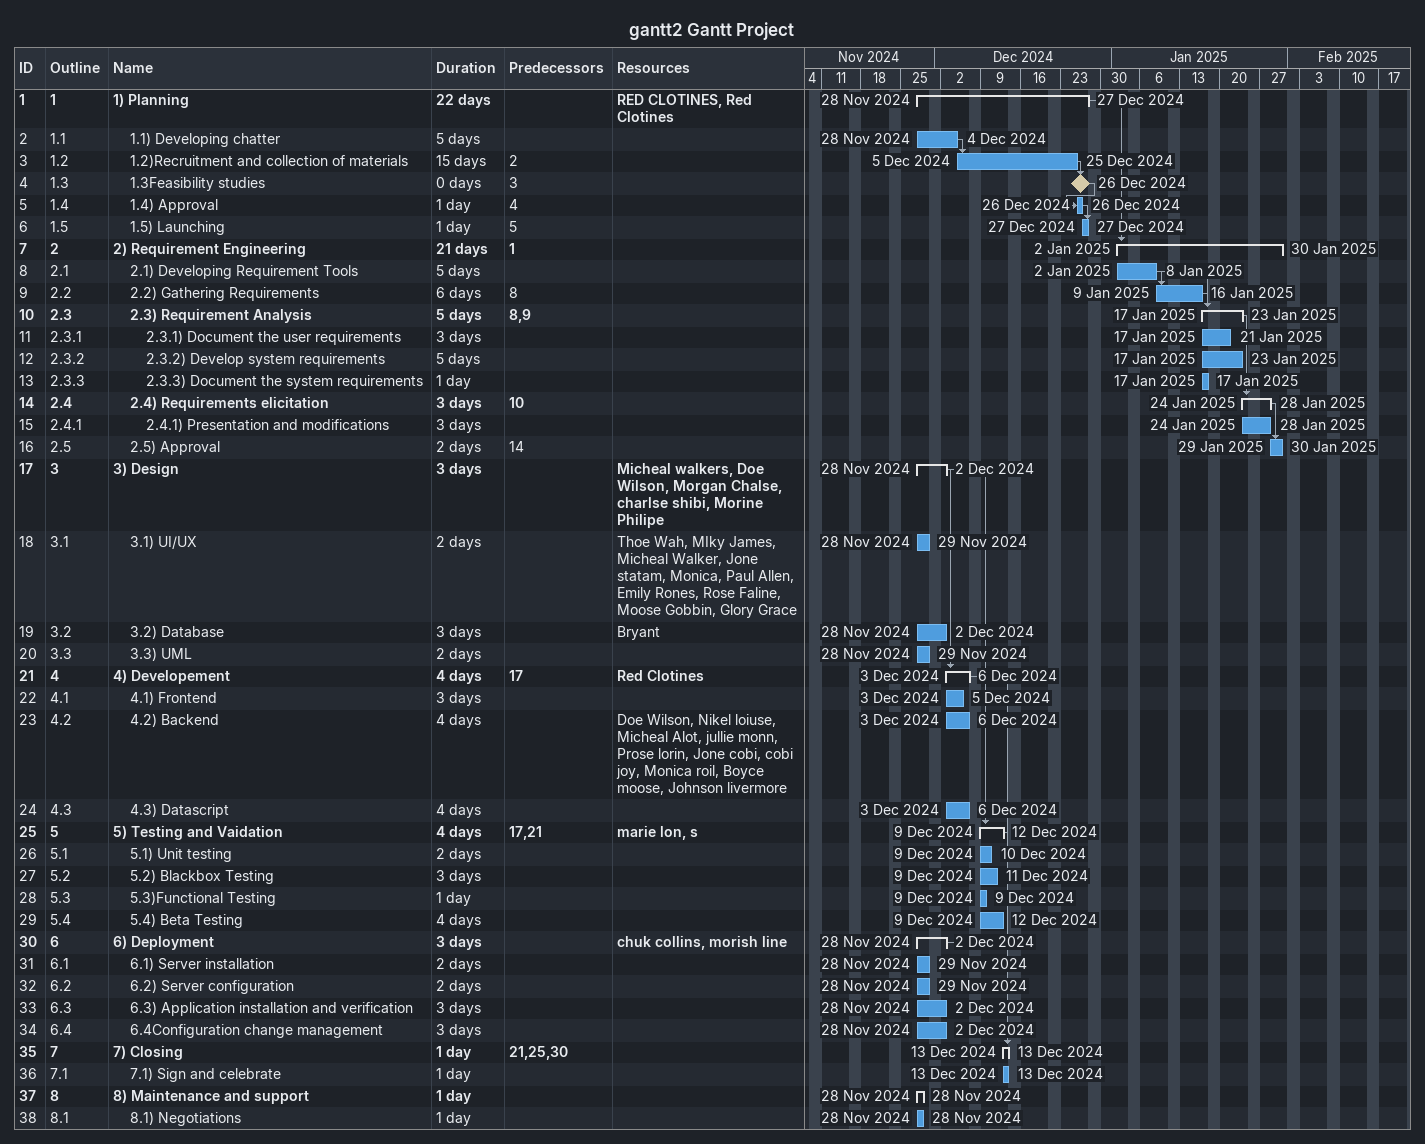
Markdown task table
gantt2 Gantt Project

| ID | WBS | Task | Duration | Start | Finish | Predecessors | Resources |
|---|---|---|---|---|---|---|---|
| 1 | 1 | **1) Planning** | 22d | 2024-11-28 | 2024-12-27 |  | RED CLOTINES, Red Clotines |
| 2 | 1.1 | 1.1) Developing chatter | 5d | 2024-11-28 | 2024-12-04 |  |  |
| 3 | 1.2 | 1.2)Recruitment and collection of materials | 15d | 2024-12-05 | 2024-12-25 | 2 |  |
| 4 | 1.3 | 1.3Feasibility studies | 0d | 2024-12-26 | 2024-12-26 | 3 |  |
| 5 | 1.4 | 1.4) Approval | 1d | 2024-12-26 | 2024-12-26 | 4 |  |
| 6 | 1.5 | 1.5) Launching | 1d | 2024-12-27 | 2024-12-27 | 5 |  |
| 7 | 2 | **2) Requirement Engineering** | 21d | 2025-01-02 | 2025-01-30 | 1 |  |
| 8 | 2.1 | 2.1) Developing Requirement Tools | 5d | 2025-01-02 | 2025-01-08 |  |  |
| 9 | 2.2 | 2.2) Gathering Requirements | 6d | 2025-01-09 | 2025-01-16 | 8 |  |
| 10 | 2.3 | **2.3) Requirement Analysis** | 5d | 2025-01-17 | 2025-01-23 | 8, 9 |  |
| 11 | 2.3.1 | 2.3.1) Document the user requirements | 3d | 2025-01-17 | 2025-01-21 |  |  |
| 12 | 2.3.2 | 2.3.2) Develop system requirements | 5d | 2025-01-17 | 2025-01-23 |  |  |
| 13 | 2.3.3 | 2.3.3) Document the system requirements | 1d | 2025-01-17 | 2025-01-17 |  |  |
| 14 | 2.4 | **2.4) Requirements elicitation** | 3d | 2025-01-24 | 2025-01-28 | 10 |  |
| 15 | 2.4.1 | 2.4.1) Presentation and modifications | 3d | 2025-01-24 | 2025-01-28 |  |  |
| 16 | 2.5 | 2.5) Approval | 2d | 2025-01-29 | 2025-01-30 | 14 |  |
| 17 | 3 | **3) Design** | 3d | 2024-11-28 | 2024-12-02 |  | Micheal walkers, Doe Wilson, Morgan Chalse, charlse shibi, Morine Philipe |
| 18 | 3.1 | 3.1) UI/UX | 2d | 2024-11-28 | 2024-11-29 |  | Thoe Wah, MIky James, Micheal Walker, Jone statam, Monica, Paul Allen, Emily Rones, Rose Faline, Moose Gobbin, Glory Grace |
| 19 | 3.2 | 3.2) Database | 3d | 2024-11-28 | 2024-12-02 |  | Bryant |
| 20 | 3.3 | 3.3) UML | 2d | 2024-11-28 | 2024-11-29 |  |  |
| 21 | 4 | **4) Developement** | 4d | 2024-12-03 | 2024-12-06 | 17 | Red Clotines |
| 22 | 4.1 | 4.1) Frontend | 3d | 2024-12-03 | 2024-12-05 |  |  |
| 23 | 4.2 | 4.2) Backend | 4d | 2024-12-03 | 2024-12-06 |  | Doe Wilson, Nikel loiuse, Micheal Alot, jullie monn, Prose lorin, Jone cobi, cobi joy, Monica roil, Boyce moose, Johnson livermore |
| 24 | 4.3 | 4.3) Datascript | 4d | 2024-12-03 | 2024-12-06 |  |  |
| 25 | 5 | **5) Testing and Vaidation** | 4d | 2024-12-09 | 2024-12-12 | 17, 21 | marie lon, s |
| 26 | 5.1 | 5.1) Unit testing | 2d | 2024-12-09 | 2024-12-10 |  |  |
| 27 | 5.2 | 5.2) Blackbox Testing | 3d | 2024-12-09 | 2024-12-11 |  |  |
| 28 | 5.3 | 5.3)Functional Testing | 1d | 2024-12-09 | 2024-12-09 |  |  |
| 29 | 5.4 | 5.4) Beta Testing | 4d | 2024-12-09 | 2024-12-12 |  |  |
| 30 | 6 | **6) Deployment** | 3d | 2024-11-28 | 2024-12-02 |  | chuk collins, morish line |
| 31 | 6.1 | 6.1) Server installation | 2d | 2024-11-28 | 2024-11-29 |  |  |
| 32 | 6.2 | 6.2) Server configuration | 2d | 2024-11-28 | 2024-11-29 |  |  |
| 33 | 6.3 | 6.3) Application installation and verification | 3d | 2024-11-28 | 2024-12-02 |  |  |
| 34 | 6.4 | 6.4Configuration change management | 3d | 2024-11-28 | 2024-12-02 |  |  |
| 35 | 7 | **7) Closing** | 1d | 2024-12-13 | 2024-12-13 | 21, 25, 30 |  |
| 36 | 7.1 | 7.1) Sign and celebrate | 1d | 2024-12-13 | 2024-12-13 |  |  |
| 37 | 8 | **8) Maintenance and support** | 1d | 2024-11-28 | 2024-11-28 |  |  |
| 38 | 8.1 | 8.1) Negotiations | 1d | 2024-11-28 | 2024-11-28 |  |  |
